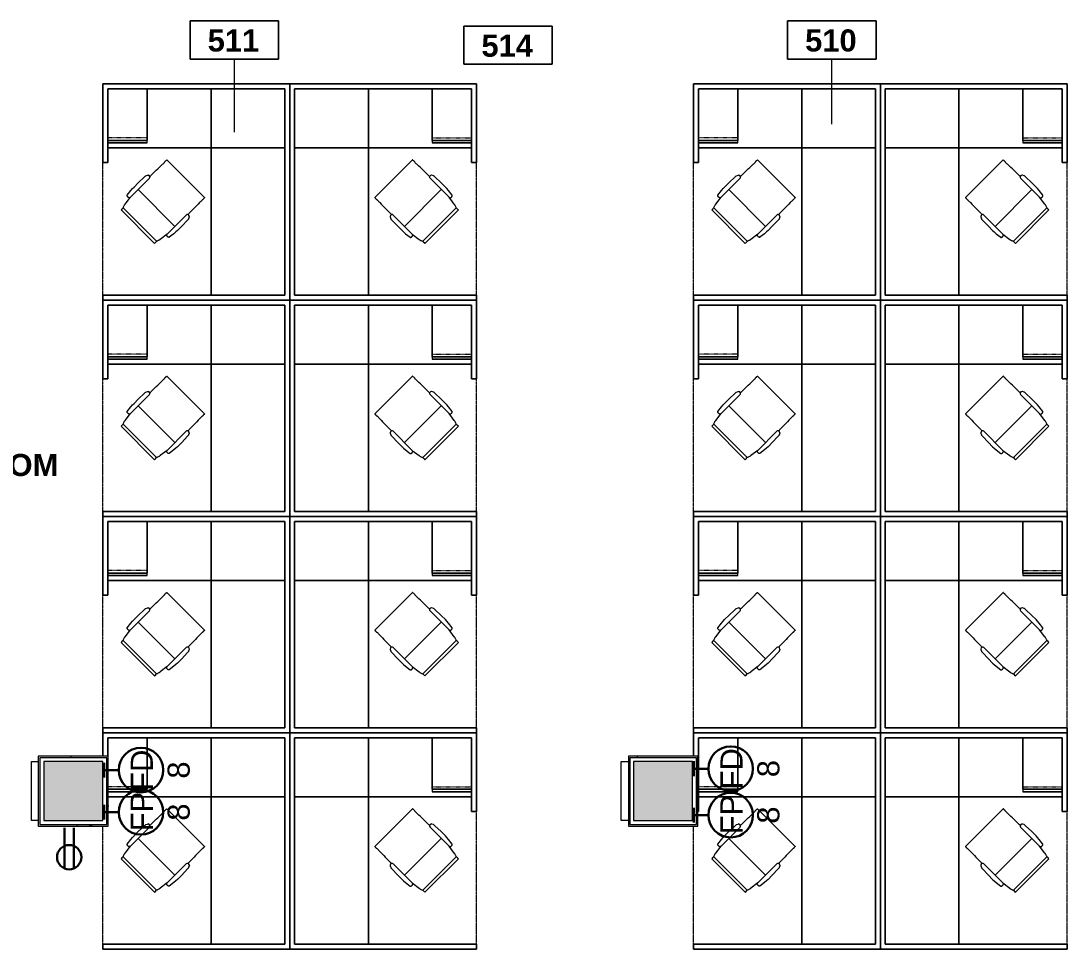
# Model space of a CAD drawing. Header units: inches. Extents: x 0 to 1865, y 0 to 1094.
# Drawn here: x 824.7 to 1250.5, y 241.2 to 618.9 of the extents above; entities that cross this region are included whole.
import ezdxf

# ---------------------------------------------------------------- set-up
doc = ezdxf.new("R2010")
doc.units = ezdxf.units.IN
doc.header["$MEASUREMENT"] = 0
doc.linetypes.add('DASH 1_32_', pattern=[0.0625, 0.03125, -0.03125])
doc.linetypes.add('Dash 1_8_', pattern=[0.25, 0.125, -0.125])
for name, color, linetype, lineweight in [('A-ANNO-NOTE', 131, 'Continuous', 9), ('A-AREA-IDEN', 2, 'Continuous', 9), ('A-WALL', 113, 'Continuous', 13), ('A-WALL-PATT', 111, 'Continuous', 13), ('B-CL', 7, 'Continuous', 9), ('E-ELEC-FIXT', 91, 'Continuous', 9), ('I-FURN', 30, 'Continuous', 9), ('I-WALL', 2, 'Continuous', 13), ('S-COLS', 52, 'Continuous', 13), ('Victor Bldg - 5th Floor_LINK_dwg', 8, 'Continuous', 9)]:
    doc.layers.add(name, color=color, linetype=linetype, lineweight=lineweight)
doc.styles.add('Swis721 Lt BT', font='swissl.ttf', dxfattribs={"height": 9})
doc.styles.add('Swis721 Lt BT_B', font='', dxfattribs={"height": 9})
doc.styles.get('Swis721 Lt BT_B').set_extended_font_data('Swis721 Lt BT', bold=True)
pattern_1 = [(0, (0, 0), (30.72, 7.68), [1.267, -21.773, 1.267, -21.773, -122.88]), (0, (0, 0), (30.72, 7.68), [-46.08, 1.267, -44.813, 1.267, -21.773, -53.76]), (0, (0, 0), (30.72, 7.68), [-115.2, 1.267, -14.093, 1.267, -37.133]), (120, (11.52, 3.84), (-22.011075, 22.7643), [1.267, -21.773, 1.267, -21.773, -122.88]), (120, (11.52, 3.84), (-22.011075, 22.7643), [-46.08, 1.267, -44.813, 1.267, -21.773, -53.76]), (120, (11.52, 3.84), (-22.011075, 22.7643), [-115.2, 1.267, -14.093, 1.267, -37.133]), (240, (15.36, 19.2), (-8.708925, -30.4443), [1.267, -21.773, 1.267, -21.773, -122.88]), (240, (15.36, 19.2), (-8.708925, -30.4443), [-46.08, 1.267, -44.813, 1.267, -21.773, -53.76]), (240, (15.36, 19.2), (-8.708925, -30.4443), [-115.2, 1.267, -14.093, 1.267, -37.133])]

# ---------------------------------------------------------------- blocks, each defined once
blk = doc.blocks.new('Victor Bldg - 5th Floor_LINK_dwg-6972324-Level 05 POWER _ SIGNAL')
at = {"layer": 'B-CL'}
for p, q in [((829, 317.5), (831.75, 317.5)), ((1069, 317.5), (1071.97, 317.5))]:
    blk.add_line(p, q, dxfattribs=at)
at = {"layer": 'B-CL', "flags": 128}
for points in [[(831.75, 293.5), (829, 293.5), (829, 317.5)], [(1071.97, 293.5), (1069, 293.5), (1069, 317.5)]]:
    blk.add_lwpolyline(points, dxfattribs=at)
blk = doc.blocks.new('Concrete-Rectangular-Column - 24_ X 24_-6973359-Level 05 POWER _ SIGNAL')
at = {"layer": 'S-COLS', "lineweight": 9}
blk.add_hatch(color=7, dxfattribs=at).paths.add_polyline_path([(12, -12), (12, 12), (-12, 12), (-12, -12)], flags=0)
at = {"layer": 'S-COLS', "color": 8, "lineweight": 20}
for p, q in [((12, 12), (-12, 12)), ((-12, 12), (-12, -12)), ((12, -12), (12, 12)), ((-12, -12), (12, -12))]:
    blk.add_line(p, q, dxfattribs=at)
blk = doc.blocks.new('HermanMiller_Collection_Eames_AluminumGroup_LoungeChairSwivel - Arms Swivel Base-7952355-Level 05 POWER _ SIGNAL')
at = {"layer": 'I-FURN'}
for p, q in [((-12.96, -9.61), (-12.96, 9.61)), ((-11.95, 9.63), (-11.95, 9.59)), ((-11.95, 9.59), (-11.76, 9.6)), ((-11.76, -9.6), (-11.76, 9.6)), ((-10.12, 10.12), (-6.61, 10.58)), ((-6.94, 12.09), (-4.59, 12.38)), ((-6.61, 10.58), (-6.94, 10.64)), ((-6.61, 10.58), (4.33, 10.58)), ((-4.59, 12.38), (-3.51, 12.46)), ((-3.51, 12.46), (-2.64, 12.49)), ((-2.64, 12.49), (-0.18, 12.49)), ((-2.19, 10.58), (-2.19, -10.58)), ((-0.18, 12.49), (3.32, 12.43)), ((3.32, 12.43), (3.84, 12.38)), ((3.84, 12.38), (3.99, 12.34)), ((3.99, 12.34), (4.64, 12.01)), ((4.64, 12.01), (4.83, 11.89)), ((13.22, 10.83), (13.22, 10.86)), ((14.64, 10.85), (14.64, -10.85)), ((-11.95, -9.59), (-11.95, -9.63)), ((-11.76, -9.6), (-11.95, -9.59)), ((-6.61, -10.58), (-10.12, -10.12)), ((-6.94, -10.64), (-6.61, -10.58)), ((-4.59, -12.38), (-6.94, -12.09)), ((-6.61, -10.58), (4.33, -10.58)), ((-3.51, -12.46), (-4.59, -12.38)), ((-2.64, -12.49), (-3.51, -12.46)), ((-0.18, -12.49), (-2.64, -12.49)), ((3.32, -12.43), (-0.18, -12.49)), ((3.84, -12.38), (3.32, -12.43)), ((3.99, -12.34), (3.84, -12.38)), ((4.64, -12.01), (3.99, -12.34)), ((4.83, -11.89), (4.64, -12.01)), ((13.22, -10.86), (13.22, -10.83))]:
    blk.add_line(p, q, dxfattribs=at)
at = {"layer": 'I-FURN', "flags": 128}
for points in [[(4.94, 10.96), (5.23, 10.95), (5.52, 10.95)], [(5.52, -10.95), (5.23, -10.95), (4.94, -10.96)]]:
    blk.add_lwpolyline(points, dxfattribs=at)
at = {"layer": 'I-FURN'}
for centre, radius, start, end in [((-12.38, 5.3), 4.35, 84.2936, 97.7064), ((4.33, 11.27), 0.69, 270, 332.7502), ((3.68, 11.28), 1.3, 345.8347, 28.1255), ((-12.38, -5.3), 4.35, 262.2936, 275.7064), ((4.33, -11.27), 0.69, 27.2498, 90), ((3.68, -11.28), 1.3, 331.8745, 14.1653)]:
    blk.add_arc(centre, radius, start, end, dxfattribs=at)
for points in [[(-11.76, 9.6), (-11.64, 9.67), (-11.37, 9.8), (-11.02, 9.92), (-10.83, 9.99)], [(-10.83, 9.99), (-10.79, 10), (-10.71, 10.02), (-10.55, 10.06), (-10.35, 10.09), (-10.2, 10.11), (-10.12, 10.12)], [(5.52, 10.95), (6.54, 10.92), (8.59, 10.89), (10.68, 10.85), (11.73, 10.84)], [(11.73, 10.84), (11.97, 10.84), (12.47, 10.83), (12.96, 10.83), (13.22, 10.83)], [(-10.83, -9.99), (-11.02, -9.92), (-11.37, -9.8), (-11.64, -9.67), (-11.76, -9.6)], [(-10.12, -10.12), (-10.2, -10.11), (-10.35, -10.09), (-10.55, -10.06), (-10.71, -10.02), (-10.79, -10), (-10.83, -9.99)], [(11.73, -10.84), (10.68, -10.85), (8.59, -10.89), (6.54, -10.92), (5.52, -10.95)], [(13.22, -10.83), (12.96, -10.83), (12.47, -10.83), (11.97, -10.84), (11.73, -10.84)]]:
    blk.add_open_spline(points, degree=3, dxfattribs=at)
for points, knots in [([(-6.94, 10.64), (-6.95, 10.65), (-6.96, 10.65), (-6.99, 10.65), (-7, 10.66), (-7.02, 10.67), (-7.03, 10.68), (-7.05, 10.69), (-7.06, 10.7), (-7.07, 10.71), (-7.08, 10.72), (-7.09, 10.73), (-7.1, 10.74), (-7.11, 10.76), (-7.11, 10.77), (-7.12, 10.78), (-7.13, 10.8), (-7.14, 10.81), (-7.15, 10.83), (-7.16, 10.85), (-7.17, 10.87), (-7.18, 10.9), (-7.2, 10.95), (-7.22, 11.02), (-7.24, 11.11), (-7.25, 11.23), (-7.26, 11.37), (-7.25, 11.52), (-7.23, 11.66), (-7.21, 11.77), (-7.18, 11.85), (-7.16, 11.9), (-7.15, 11.92), (-7.14, 11.94), (-7.13, 11.96), (-7.12, 11.97), (-7.11, 11.98), (-7.1, 12), (-7.09, 12.01), (-7.08, 12.02), (-7.07, 12.03), (-7.06, 12.04), (-7.05, 12.04), (-7.05, 12.05), (-7.03, 12.06), (-7.02, 12.07), (-7, 12.08), (-6.99, 12.08), (-6.97, 12.09), (-6.95, 12.09), (-6.94, 12.09)], [-1, -1, -1, -1, -0.984375, -0.96875, -0.957031, -0.953125, -0.9375, -0.921875, -0.917969, -0.914062, -0.90625, -0.890625, -0.882812, -0.875, -0.867188, -0.859375, -0.84375, -0.835938, -0.828125, -0.8125, -0.796875, -0.78125, -0.75, -0.708333, -0.666667, -0.583333, -0.5, -0.416667, -0.333333, -0.25, -0.208333, -0.1875, -0.166667, -0.15625, -0.145833, -0.135417, -0.125, -0.114583, -0.104167, -0.09375, -0.088542, -0.083333, -0.078125, -0.072917, -0.0625, -0.052083, -0.041667, -0.03125, -0.020833, 0, 0, 0, 0]), ([(13.22, 10.86), (13.22, 10.87), (13.22, 10.87), (13.23, 10.87), (13.25, 10.88), (13.27, 10.88), (13.29, 10.88), (13.32, 10.88), (13.34, 10.88)], [-1, -1, -1, -1, -0.75, -0.625, -0.5, -0.375, -0.25, 0, 0, 0, 0]), ([(13.34, 10.88), (13.4, 10.89), (13.61, 10.9), (13.97, 10.9), (14.25, 10.89), (14.38, 10.89), (14.47, 10.88), (14.54, 10.87), (14.6, 10.87), (14.63, 10.86), (14.64, 10.85), (14.64, 10.85)], [-1, -1, -1, -1, -0.857143, -0.571429, -0.428571, -0.357143, -0.285714, -0.214286, -0.142857, -0.071429, 0, 0, 0, 0]), ([(-6.94, -12.09), (-6.95, -12.09), (-6.96, -12.09), (-6.99, -12.08), (-7, -12.08), (-7.02, -12.07), (-7.03, -12.06), (-7.05, -12.05), (-7.06, -12.04), (-7.07, -12.03), (-7.08, -12.02), (-7.09, -12.01), (-7.1, -12), (-7.11, -11.98), (-7.12, -11.97), (-7.12, -11.96), (-7.13, -11.94), (-7.14, -11.93), (-7.15, -11.91), (-7.16, -11.89), (-7.17, -11.87), (-7.18, -11.84), (-7.21, -11.77), (-7.23, -11.66), (-7.26, -11.47), (-7.26, -11.28), (-7.24, -11.11), (-7.22, -11.02), (-7.2, -10.95), (-7.18, -10.89), (-7.16, -10.85), (-7.15, -10.82), (-7.13, -10.8), (-7.13, -10.78), (-7.12, -10.77), (-7.11, -10.76), (-7.1, -10.74), (-7.08, -10.73), (-7.08, -10.72), (-7.07, -10.71), (-7.06, -10.7), (-7.05, -10.69), (-7.05, -10.69), (-7.03, -10.68), (-7.02, -10.67), (-7, -10.66), (-6.99, -10.65), (-6.97, -10.65), (-6.95, -10.65), (-6.94, -10.64)], [-1, -1, -1, -1, -0.984375, -0.96875, -0.957031, -0.953125, -0.9375, -0.921875, -0.917969, -0.914062, -0.90625, -0.890625, -0.882812, -0.875, -0.867188, -0.859375, -0.84375, -0.835938, -0.828125, -0.8125, -0.796875, -0.78125, -0.75, -0.666667, -0.583333, -0.416667, -0.333333, -0.291667, -0.25, -0.208333, -0.1875, -0.166667, -0.15625, -0.145833, -0.135417, -0.125, -0.114583, -0.104167, -0.09375, -0.088542, -0.083333, -0.078125, -0.072917, -0.0625, -0.052083, -0.041667, -0.03125, -0.020833, 0, 0, 0, 0]), ([(13.34, -10.88), (13.32, -10.88), (13.29, -10.88), (13.27, -10.88), (13.25, -10.88), (13.23, -10.87), (13.22, -10.87), (13.22, -10.87), (13.22, -10.86)], [-1, -1, -1, -1, -0.75, -0.625, -0.5, -0.375, -0.25, 0, 0, 0, 0]), ([(14.64, -10.85), (14.64, -10.86), (14.62, -10.86), (14.52, -10.88), (14.27, -10.9), (13.87, -10.9), (13.54, -10.9), (13.4, -10.89), (13.34, -10.88)], [-1, -1, -1, -1, -0.892857, -0.785714, -0.571429, -0.285714, -0.142857, 0, 0, 0, 0])]:
    blk.add_open_spline(points, degree=3, knots=knots, dxfattribs=at)
blk = doc.blocks.new('Adjustable Workstation 1 - 6x7-V11-Level 05 POWER _ SIGNAL')
at = {"layer": 'I-FURN'}
for p, q in [((76, 0), (0, 0)), ((0, 0), (0, -88)), ((0, 0), (76, 0)), ((0, -88), (0, 0)), ((76, -2), (76, 0)), ((76, 0), (76, -2)), ((32, -2), (2, -2)), ((2, -2), (2, -86)), ((2, -86), (2, -2)), ((2, -2), (32, -2)), ((2, -86), (2, -2)), ((2, -2), (76, -2)), ((32, -2), (2, -2)), ((2, -2), (2, -62)), ((32, -86), (32, -2)), ((32, -2), (32, -86)), ((76, -2), (32, -2)), ((76, -56), (74, -56)), ((74, -56), (74, -86)), ((74, -62), (74, -56)), ((74, -56), (76, -56)), ((76, -88), (76, -56)), ((76, -56), (76, -88)), ((2, -62), (2, -86)), ((32, -62), (2, -62)), ((2, -62), (2, -86)), ((2, -86), (2, -62)), ((2, -62), (32, -62)), ((74, -62), (32, -62)), ((32, -62), (74, -62)), ((74, -64), (74, -62)), ((74, -86), (74, -62)), ((74, -62), (74, -86)), ((58, -64), (74, -64)), ((58, -64), (74, -64)), ((58, -64), (74, -64)), ((58, -64), (74, -64)), ((58, -64), (74, -64)), ((58, -64), (74, -64)), ((58, -64), (58, -86)), ((74, -64), (58, -64)), ((74, -64), (58, -64)), ((58, -64), (58, -65)), ((74, -64), (58, -64)), ((58, -64), (74, -64)), ((58, -64), (58, -65)), ((58, -64), (58, -65)), ((74, -64), (58, -64)), ((58, -64), (74, -64)), ((58, -64), (58, -65)), ((58, -64), (58, -65)), ((74, -64), (58, -64)), ((58, -64), (74, -64)), ((58, -64), (58, -65)), ((58, -64), (58, -65)), ((58, -65), (74, -65)), ((58, -86), (58, -65)), ((58, -65), (74, -65)), ((74, -65), (58, -65)), ((58, -65), (74, -65)), ((74, -65), (58, -65)), ((58, -65), (74, -65)), ((74, -65), (58, -65)), ((58, -65), (74, -65)), ((74, -86), (74, -64)), ((74, -65), (74, -64)), ((74, -65), (74, -64)), ((74, -64), (74, -65)), ((74, -65), (74, -64)), ((74, -64), (74, -65)), ((74, -65), (74, -64)), ((74, -64), (74, -65)), ((74, -65), (74, -64)), ((74, -65), (74, -86)), ((74, -86), (74, -65)), ((0, -88), (76, -88)), ((76, -88), (0, -88)), ((2, -86), (32, -86)), ((32, -86), (2, -86)), ((74, -86), (2, -86)), ((2, -86), (32, -86)), ((2, -86), (32, -86)), ((32, -86), (2, -86)), ((32, -86), (58, -86)), ((32, -86), (74, -86)), ((74, -86), (32, -86)), ((58, -86), (74, -86)), ((74, -86), (58, -86)), ((58, -86), (74, -86))]:
    blk.add_line(p, q, dxfattribs=at)
at = {"layer": 'I-FURN', "linetype": 'Dash 1_8_'}
for p, q in [((76, 0), (76, -2)), ((76, -2), (76, -56)), ((76, -56), (76, -88))]:
    blk.add_line(p, q, dxfattribs=at)
at = {"layer": 'I-FURN', "linetype": 'DASH 1_32_'}
blk.add_line((58, -66), (74, -66), dxfattribs=at)
blk = doc.blocks.new('HermanMiller_Collection_Eames_AluminumGroup_LoungeChairSwivel - Arms Swivel Base-7952356-Level 05 POWER _ SIGNAL')
at = {"layer": 'I-FURN'}
for p, q in [((-12.96, 9.61), (-12.96, -9.61)), ((-11.95, 9.59), (-11.95, 9.63)), ((-11.76, 9.6), (-11.95, 9.59)), ((-11.76, 9.6), (-11.76, -9.6)), ((-6.61, 10.58), (-10.12, 10.12)), ((-4.59, 12.38), (-6.94, 12.09)), ((-6.94, 10.64), (-6.61, 10.58)), ((-6.61, 10.58), (4.33, 10.58)), ((-3.51, 12.46), (-4.59, 12.38)), ((-2.64, 12.49), (-3.51, 12.46)), ((-0.18, 12.49), (-2.64, 12.49)), ((-2.19, -10.58), (-2.19, 10.58)), ((3.32, 12.43), (-0.18, 12.49)), ((3.84, 12.38), (3.32, 12.43)), ((3.99, 12.34), (3.84, 12.38)), ((4.64, 12.01), (3.99, 12.34)), ((4.83, 11.89), (4.64, 12.01)), ((13.22, 10.86), (13.22, 10.83)), ((14.64, -10.85), (14.64, 10.85)), ((-11.95, -9.63), (-11.95, -9.59)), ((-11.95, -9.59), (-11.76, -9.6)), ((-10.12, -10.12), (-6.61, -10.58)), ((-6.61, -10.58), (-6.94, -10.64)), ((-6.94, -12.09), (-4.59, -12.38)), ((-6.61, -10.58), (4.33, -10.58)), ((-4.59, -12.38), (-3.51, -12.46)), ((-3.51, -12.46), (-2.64, -12.49)), ((-2.64, -12.49), (-0.18, -12.49)), ((-0.18, -12.49), (3.32, -12.43)), ((3.32, -12.43), (3.84, -12.38)), ((3.84, -12.38), (3.99, -12.34)), ((3.99, -12.34), (4.64, -12.01)), ((4.64, -12.01), (4.83, -11.89)), ((13.22, -10.83), (13.22, -10.86))]:
    blk.add_line(p, q, dxfattribs=at)
at = {"layer": 'I-FURN', "flags": 128}
for points in [[(5.52, 10.95), (5.23, 10.95), (4.94, 10.96)], [(4.94, -10.96), (5.23, -10.95), (5.52, -10.95)]]:
    blk.add_lwpolyline(points, dxfattribs=at)
at = {"layer": 'I-FURN'}
for centre, radius, start, end in [((-12.38, 5.3), 4.35, 84.2936, 97.7064), ((4.33, 11.27), 0.69, 270, 332.7502), ((3.68, 11.28), 1.3, 345.8347, 28.1255), ((-12.38, -5.3), 4.35, 262.2936, 275.7064), ((4.33, -11.27), 0.69, 27.2498, 90), ((3.68, -11.28), 1.3, 331.8745, 14.1653)]:
    blk.add_arc(centre, radius, start, end, dxfattribs=at)
for points in [[(-10.83, 9.99), (-11.02, 9.92), (-11.37, 9.8), (-11.64, 9.67), (-11.76, 9.6)], [(-10.12, 10.12), (-10.2, 10.11), (-10.35, 10.09), (-10.55, 10.06), (-10.71, 10.02), (-10.79, 10), (-10.83, 9.99)], [(11.73, 10.84), (10.68, 10.85), (8.59, 10.89), (6.54, 10.92), (5.52, 10.95)], [(13.22, 10.83), (12.96, 10.83), (12.47, 10.83), (11.97, 10.84), (11.73, 10.84)], [(-11.76, -9.6), (-11.64, -9.67), (-11.37, -9.8), (-11.02, -9.92), (-10.83, -9.99)], [(-10.83, -9.99), (-10.79, -10), (-10.71, -10.02), (-10.55, -10.06), (-10.35, -10.09), (-10.2, -10.11), (-10.12, -10.12)], [(5.52, -10.95), (6.54, -10.92), (8.59, -10.89), (10.68, -10.85), (11.73, -10.84)], [(11.73, -10.84), (11.97, -10.84), (12.47, -10.83), (12.96, -10.83), (13.22, -10.83)]]:
    blk.add_open_spline(points, degree=3, dxfattribs=at)
for points, knots in [([(-6.94, 12.09), (-6.95, 12.09), (-6.97, 12.09), (-6.99, 12.08), (-7, 12.08), (-7.02, 12.07), (-7.03, 12.06), (-7.05, 12.05), (-7.05, 12.04), (-7.06, 12.04), (-7.07, 12.03), (-7.08, 12.02), (-7.09, 12.01), (-7.1, 12), (-7.11, 11.98), (-7.12, 11.97), (-7.13, 11.96), (-7.14, 11.94), (-7.15, 11.92), (-7.16, 11.9), (-7.18, 11.85), (-7.21, 11.77), (-7.23, 11.66), (-7.25, 11.52), (-7.26, 11.37), (-7.25, 11.23), (-7.24, 11.11), (-7.22, 11.02), (-7.2, 10.95), (-7.18, 10.9), (-7.17, 10.87), (-7.16, 10.85), (-7.15, 10.83), (-7.14, 10.81), (-7.13, 10.8), (-7.12, 10.78), (-7.11, 10.77), (-7.11, 10.76), (-7.1, 10.74), (-7.09, 10.73), (-7.08, 10.72), (-7.07, 10.71), (-7.06, 10.7), (-7.05, 10.69), (-7.03, 10.68), (-7.02, 10.67), (-7, 10.66), (-6.99, 10.65), (-6.96, 10.65), (-6.95, 10.65), (-6.94, 10.64)], [0, 0, 0, 0, 0.020833, 0.03125, 0.041667, 0.052083, 0.0625, 0.072917, 0.078125, 0.083333, 0.088542, 0.09375, 0.104167, 0.114583, 0.125, 0.135417, 0.145833, 0.15625, 0.166667, 0.1875, 0.208333, 0.25, 0.333333, 0.416667, 0.5, 0.583333, 0.666667, 0.708333, 0.75, 0.78125, 0.796875, 0.8125, 0.828125, 0.835938, 0.84375, 0.859375, 0.867188, 0.875, 0.882812, 0.890625, 0.90625, 0.914062, 0.917969, 0.921875, 0.9375, 0.953125, 0.957031, 0.96875, 0.984375, 1, 1, 1, 1]), ([(13.34, 10.88), (13.32, 10.88), (13.29, 10.88), (13.27, 10.88), (13.25, 10.88), (13.23, 10.87), (13.22, 10.87), (13.22, 10.87), (13.22, 10.86)], [0, 0, 0, 0, 0.25, 0.375, 0.5, 0.625, 0.75, 1, 1, 1, 1]), ([(14.64, 10.85), (14.64, 10.85), (14.63, 10.86), (14.6, 10.87), (14.54, 10.87), (14.47, 10.88), (14.38, 10.89), (14.25, 10.89), (13.97, 10.9), (13.61, 10.9), (13.4, 10.89), (13.34, 10.88)], [0, 0, 0, 0, 0.071429, 0.142857, 0.214286, 0.285714, 0.357143, 0.428571, 0.571429, 0.857143, 1, 1, 1, 1]), ([(-6.94, -10.64), (-6.95, -10.65), (-6.97, -10.65), (-6.99, -10.65), (-7, -10.66), (-7.02, -10.67), (-7.03, -10.68), (-7.05, -10.69), (-7.05, -10.69), (-7.06, -10.7), (-7.07, -10.71), (-7.08, -10.72), (-7.08, -10.73), (-7.1, -10.74), (-7.11, -10.76), (-7.12, -10.77), (-7.13, -10.78), (-7.13, -10.8), (-7.15, -10.82), (-7.16, -10.85), (-7.18, -10.89), (-7.2, -10.95), (-7.22, -11.02), (-7.24, -11.11), (-7.26, -11.28), (-7.26, -11.47), (-7.23, -11.66), (-7.21, -11.77), (-7.18, -11.84), (-7.17, -11.87), (-7.16, -11.89), (-7.15, -11.91), (-7.14, -11.93), (-7.13, -11.94), (-7.12, -11.96), (-7.12, -11.97), (-7.11, -11.98), (-7.1, -12), (-7.09, -12.01), (-7.08, -12.02), (-7.07, -12.03), (-7.06, -12.04), (-7.05, -12.05), (-7.03, -12.06), (-7.02, -12.07), (-7, -12.08), (-6.99, -12.08), (-6.96, -12.09), (-6.95, -12.09), (-6.94, -12.09)], [0, 0, 0, 0, 0.020833, 0.03125, 0.041667, 0.052083, 0.0625, 0.072917, 0.078125, 0.083333, 0.088542, 0.09375, 0.104167, 0.114583, 0.125, 0.135417, 0.145833, 0.15625, 0.166667, 0.1875, 0.208333, 0.25, 0.291667, 0.333333, 0.416667, 0.583333, 0.666667, 0.75, 0.78125, 0.796875, 0.8125, 0.828125, 0.835938, 0.84375, 0.859375, 0.867188, 0.875, 0.882812, 0.890625, 0.90625, 0.914062, 0.917969, 0.921875, 0.9375, 0.953125, 0.957031, 0.96875, 0.984375, 1, 1, 1, 1]), ([(13.22, -10.86), (13.22, -10.87), (13.22, -10.87), (13.23, -10.87), (13.25, -10.88), (13.27, -10.88), (13.29, -10.88), (13.32, -10.88), (13.34, -10.88)], [0, 0, 0, 0, 0.25, 0.375, 0.5, 0.625, 0.75, 1, 1, 1, 1]), ([(13.34, -10.88), (13.4, -10.89), (13.54, -10.9), (13.87, -10.9), (14.27, -10.9), (14.52, -10.88), (14.62, -10.86), (14.64, -10.86), (14.64, -10.85)], [0, 0, 0, 0, 0.142857, 0.285714, 0.571429, 0.785714, 0.892857, 1, 1, 1, 1])]:
    blk.add_open_spline(points, degree=3, knots=knots, dxfattribs=at)
blk = doc.blocks.new('Adjustable Workstation 1 - 6x7-V12-Level 05 POWER _ SIGNAL')
at = {"layer": 'I-FURN'}
for p, q in [((76, 88), (0, 88)), ((0, 88), (0, 0)), ((0, 0), (0, 88)), ((0, 88), (76, 88)), ((32, 86), (2, 86)), ((2, 86), (2, 2)), ((2, 2), (2, 86)), ((2, 86), (32, 86)), ((2, 2), (2, 86)), ((2, 86), (74, 86)), ((32, 86), (2, 86)), ((2, 86), (2, 62)), ((32, 86), (2, 86)), ((2, 86), (2, 62)), ((2, 62), (2, 86)), ((2, 86), (32, 86)), ((32, 2), (32, 86)), ((32, 86), (32, 2)), ((58, 86), (32, 86)), ((74, 86), (32, 86)), ((32, 86), (74, 86)), ((74, 86), (58, 86)), ((58, 86), (58, 64)), ((58, 65), (58, 86)), ((58, 86), (74, 86)), ((74, 86), (58, 86)), ((74, 64), (74, 86)), ((74, 86), (74, 65)), ((74, 86), (74, 56)), ((74, 65), (74, 86)), ((74, 62), (74, 86)), ((74, 86), (74, 62)), ((76, 56), (76, 88)), ((76, 88), (76, 56)), ((74, 65), (58, 65)), ((74, 65), (58, 65)), ((58, 65), (58, 64)), ((74, 65), (58, 65)), ((58, 65), (74, 65)), ((58, 65), (58, 64)), ((58, 65), (58, 64)), ((74, 65), (58, 65)), ((58, 65), (74, 65)), ((58, 65), (58, 64)), ((58, 65), (58, 64)), ((74, 65), (58, 65)), ((58, 65), (74, 65)), ((58, 65), (58, 64)), ((58, 65), (58, 64)), ((58, 64), (74, 64)), ((58, 64), (74, 64)), ((58, 64), (74, 64)), ((58, 64), (74, 64)), ((58, 64), (74, 64)), ((58, 64), (74, 64)), ((58, 64), (74, 64)), ((58, 64), (74, 64)), ((74, 64), (58, 64)), ((58, 64), (74, 64)), ((74, 64), (58, 64)), ((58, 64), (74, 64)), ((74, 64), (58, 64)), ((58, 64), (74, 64)), ((74, 64), (74, 65)), ((74, 64), (74, 65)), ((74, 65), (74, 64)), ((74, 64), (74, 65)), ((74, 65), (74, 64)), ((74, 64), (74, 65)), ((74, 65), (74, 64)), ((74, 64), (74, 65)), ((74, 62), (74, 64)), ((2, 62), (2, 2)), ((2, 62), (32, 62)), ((32, 62), (2, 62)), ((32, 62), (74, 62)), ((74, 62), (32, 62)), ((74, 56), (74, 62)), ((74, 56), (76, 56)), ((76, 56), (74, 56)), ((0, 0), (76, 0)), ((76, 0), (0, 0)), ((2, 2), (32, 2)), ((32, 2), (2, 2)), ((76, 2), (2, 2)), ((2, 2), (32, 2)), ((32, 2), (76, 2)), ((76, 0), (76, 2)), ((76, 2), (76, 0))]:
    blk.add_line(p, q, dxfattribs=at)
at = {"layer": 'I-FURN', "linetype": 'Dash 1_8_'}
for p, q in [((76, 56), (76, 88)), ((76, 2), (76, 56)), ((76, 0), (76, 2))]:
    blk.add_line(p, q, dxfattribs=at)
at = {"layer": 'I-FURN', "linetype": 'DASH 1_32_'}
blk.add_line((58, 66), (74, 66), dxfattribs=at)
blk = doc.blocks.new('Adjustable Workstation 1 - 6x7-V41-Level 05 POWER _ SIGNAL')
at = {"layer": 'I-FURN'}
for p, q in [((76, 0), (0, 0)), ((0, 0), (0, -88)), ((0, 0), (76, 0)), ((0, -88), (0, 0)), ((76, -2), (76, 0)), ((76, 0), (76, -2)), ((32, -2), (2, -2)), ((2, -2), (2, -86)), ((2, -86), (2, -2)), ((2, -2), (32, -2)), ((2, -86), (2, -2)), ((2, -2), (76, -2)), ((32, -2), (2, -2)), ((2, -2), (2, -62)), ((32, -86), (32, -2)), ((32, -2), (32, -86)), ((76, -2), (32, -2)), ((74.24, -56), (74, -56)), ((74, -56), (74, -86)), ((74, -62), (74, -56)), ((74, -56), (74.24, -56)), ((2, -62), (2, -86)), ((32, -62), (2, -62)), ((2, -62), (2, -86)), ((2, -86), (2, -62)), ((2, -62), (32, -62)), ((74, -62), (32, -62)), ((32, -62), (74, -62)), ((74, -64), (74, -62)), ((74, -86), (74, -62)), ((74, -62), (74, -86)), ((58, -64), (74, -64)), ((58, -64), (74, -64)), ((58, -64), (74, -64)), ((58, -64), (74, -64)), ((58, -64), (74, -64)), ((58, -64), (74, -64)), ((58, -64), (58, -86)), ((74, -64), (58, -64)), ((74, -64), (58, -64)), ((58, -64), (58, -65)), ((74, -64), (58, -64)), ((58, -64), (74, -64)), ((58, -64), (58, -65)), ((58, -64), (58, -65)), ((74, -64), (58, -64)), ((58, -64), (74, -64)), ((58, -64), (58, -65)), ((58, -64), (58, -65)), ((74, -64), (58, -64)), ((58, -64), (74, -64)), ((58, -64), (58, -65)), ((58, -64), (58, -65)), ((58, -65), (74, -65)), ((58, -86), (58, -65)), ((58, -65), (74, -65)), ((74, -65), (58, -65)), ((58, -65), (74, -65)), ((74, -65), (58, -65)), ((58, -65), (74, -65)), ((74, -65), (58, -65)), ((58, -65), (74, -65)), ((74, -86), (74, -64)), ((74, -65), (74, -64)), ((74, -65), (74, -64)), ((74, -64), (74, -65)), ((74, -65), (74, -64)), ((74, -64), (74, -65)), ((74, -65), (74, -64)), ((74, -64), (74, -65)), ((74, -65), (74, -64)), ((74, -65), (74, -86)), ((74, -86), (74, -65)), ((76, -88), (76, -78.5)), ((76, -78.5), (76, -88)), ((0, -88), (76, -88)), ((76, -88), (0, -88)), ((2, -86), (32, -86)), ((32, -86), (2, -86)), ((74, -86), (2, -86)), ((2, -86), (32, -86)), ((2, -86), (32, -86)), ((32, -86), (2, -86)), ((32, -86), (58, -86)), ((32, -86), (74, -86)), ((74, -86), (32, -86)), ((58, -86), (74, -86)), ((74, -86), (58, -86)), ((58, -86), (74, -86))]:
    blk.add_line(p, q, dxfattribs=at)
at = {"layer": 'I-FURN', "linetype": 'Dash 1_8_'}
for p, q in [((76, 0), (76, -2)), ((76, -2), (76, -50)), ((76, -78.5), (76, -88))]:
    blk.add_line(p, q, dxfattribs=at)
at = {"layer": 'I-FURN', "linetype": 'DASH 1_32_'}
blk.add_line((58, -66), (74, -66), dxfattribs=at)
blk = doc.blocks.new('Adjustable Workstation 1 - 6x7-V18-Level 05 POWER _ SIGNAL')
at = {"layer": 'I-FURN'}
for p, q in [((76, 88), (0, 88)), ((0, 88), (0, 0)), ((0, 0), (0, 88)), ((0, 88), (76, 88)), ((32, 86), (2, 86)), ((2, 86), (2, 2)), ((2, 2), (2, 86)), ((2, 86), (32, 86)), ((2, 2), (2, 86)), ((2, 86), (74, 86)), ((32, 86), (2, 86)), ((2, 86), (2, 62)), ((32, 86), (2, 86)), ((2, 86), (2, 62)), ((2, 62), (2, 86)), ((2, 86), (32, 86)), ((32, 2), (32, 86)), ((32, 86), (32, 2)), ((58, 86), (32, 86)), ((74, 86), (32, 86)), ((32, 86), (74, 86)), ((74, 86), (58, 86)), ((58, 86), (58, 64)), ((58, 65), (58, 86)), ((58, 86), (74, 86)), ((74, 86), (58, 86)), ((74, 64), (74, 86)), ((74, 86), (74, 65)), ((74, 86), (74, 56)), ((74, 65), (74, 86)), ((74, 62), (74, 86)), ((74, 86), (74, 62)), ((76, 56), (76, 88)), ((76, 88), (76, 56)), ((74, 65), (58, 65)), ((74, 65), (58, 65)), ((58, 65), (58, 64)), ((74, 65), (58, 65)), ((58, 65), (74, 65)), ((58, 65), (58, 64)), ((58, 65), (58, 64)), ((74, 65), (58, 65)), ((58, 65), (74, 65)), ((58, 65), (58, 64)), ((58, 65), (58, 64)), ((74, 65), (58, 65)), ((58, 65), (74, 65)), ((58, 65), (58, 64)), ((58, 65), (58, 64)), ((58, 64), (74, 64)), ((58, 64), (74, 64)), ((58, 64), (74, 64)), ((58, 64), (74, 64)), ((58, 64), (74, 64)), ((58, 64), (74, 64)), ((58, 64), (74, 64)), ((58, 64), (74, 64)), ((74, 64), (58, 64)), ((58, 64), (74, 64)), ((74, 64), (58, 64)), ((58, 64), (74, 64)), ((74, 64), (58, 64)), ((58, 64), (74, 64)), ((74, 64), (74, 65)), ((74, 64), (74, 65)), ((74, 65), (74, 64)), ((74, 64), (74, 65)), ((74, 65), (74, 64)), ((74, 64), (74, 65)), ((74, 65), (74, 64)), ((74, 64), (74, 65)), ((74, 62), (74, 64)), ((2, 62), (2, 2)), ((2, 62), (32, 62)), ((32, 62), (2, 62)), ((32, 62), (74, 62)), ((74, 62), (32, 62)), ((74, 56), (74, 62)), ((74, 56), (76, 56)), ((76, 56), (74, 56)), ((0, 0), (76, 0)), ((76, 0), (0, 0)), ((2, 2), (32, 2)), ((32, 2), (2, 2)), ((76, 2), (2, 2)), ((2, 2), (32, 2)), ((32, 2), (76, 2)), ((76, 0), (76, 2)), ((76, 2), (76, 0))]:
    blk.add_line(p, q, dxfattribs=at)
at = {"layer": 'I-FURN', "linetype": 'Dash 1_8_'}
for p, q in [((76, 56), (76, 88)), ((76, 2), (76, 56)), ((76, 0), (76, 2))]:
    blk.add_line(p, q, dxfattribs=at)
at = {"layer": 'I-FURN', "linetype": 'DASH 1_32_'}
blk.add_line((58, 66), (74, 66), dxfattribs=at)
blk = doc.blocks.new('Adjustable Workstation 1 - 6x7-V42-Level 05 POWER _ SIGNAL')
at = {"layer": 'I-FURN'}
for p, q in [((76, 0), (0, 0)), ((0, 0), (0, -88)), ((0, 0), (76, 0)), ((0, -88), (0, 0)), ((76, -2), (76, 0)), ((76, 0), (76, -2)), ((32, -2), (2, -2)), ((2, -2), (2, -86)), ((2, -86), (2, -2)), ((2, -2), (32, -2)), ((2, -86), (2, -2)), ((2, -2), (76, -2)), ((32, -2), (2, -2)), ((2, -2), (2, -62)), ((32, -86), (32, -2)), ((32, -2), (32, -86)), ((76, -2), (32, -2)), ((76, -56), (74, -56)), ((74, -56), (74, -86)), ((74, -62), (74, -56)), ((74, -56), (76, -56)), ((76, -88), (76, -56)), ((76, -56), (76, -88)), ((2, -62), (2, -86)), ((32, -62), (2, -62)), ((2, -62), (2, -86)), ((2, -86), (2, -62)), ((2, -62), (32, -62)), ((74, -62), (32, -62)), ((32, -62), (74, -62)), ((74, -64), (74, -62)), ((74, -86), (74, -62)), ((74, -62), (74, -86)), ((58, -64), (74, -64)), ((58, -64), (74, -64)), ((58, -64), (74, -64)), ((58, -64), (74, -64)), ((58, -64), (74, -64)), ((58, -64), (74, -64)), ((58, -64), (58, -86)), ((74, -64), (58, -64)), ((74, -64), (58, -64)), ((58, -64), (58, -65)), ((74, -64), (58, -64)), ((58, -64), (74, -64)), ((58, -64), (58, -65)), ((58, -64), (58, -65)), ((74, -64), (58, -64)), ((58, -64), (74, -64)), ((58, -64), (58, -65)), ((58, -64), (58, -65)), ((74, -64), (58, -64)), ((58, -64), (74, -64)), ((58, -64), (58, -65)), ((58, -64), (58, -65)), ((58, -65), (74, -65)), ((58, -86), (58, -65)), ((58, -65), (74, -65)), ((74, -65), (58, -65)), ((58, -65), (74, -65)), ((74, -65), (58, -65)), ((58, -65), (74, -65)), ((74, -65), (58, -65)), ((58, -65), (74, -65)), ((74, -86), (74, -64)), ((74, -65), (74, -64)), ((74, -65), (74, -64)), ((74, -64), (74, -65)), ((74, -65), (74, -64)), ((74, -64), (74, -65)), ((74, -65), (74, -64)), ((74, -64), (74, -65)), ((74, -65), (74, -64)), ((74, -65), (74, -86)), ((74, -86), (74, -65)), ((0, -88), (76, -88)), ((76, -88), (0, -88)), ((2, -86), (32, -86)), ((32, -86), (2, -86)), ((74, -86), (2, -86)), ((2, -86), (32, -86)), ((2, -86), (32, -86)), ((32, -86), (2, -86)), ((32, -86), (58, -86)), ((32, -86), (74, -86)), ((74, -86), (32, -86)), ((58, -86), (74, -86)), ((74, -86), (58, -86)), ((58, -86), (74, -86))]:
    blk.add_line(p, q, dxfattribs=at)
at = {"layer": 'I-FURN', "linetype": 'Dash 1_8_'}
for p, q in [((76, 0), (76, -2)), ((76, -2), (76, -56)), ((76, -56), (76, -88))]:
    blk.add_line(p, q, dxfattribs=at)
at = {"layer": 'I-FURN', "linetype": 'DASH 1_32_'}
blk.add_line((58, -66), (74, -66), dxfattribs=at)
blk = doc.blocks.new('Adjustable Workstation 1 - 6x7-V43-Level 05 POWER _ SIGNAL')
at = {"layer": 'I-FURN'}
for p, q in [((76, 0), (0, 0)), ((0, 0), (0, -88)), ((0, 0), (76, 0)), ((0, -88), (0, 0)), ((76, -2), (76, 0)), ((76, 0), (76, -2)), ((32, -2), (2, -2)), ((2, -2), (2, -86)), ((2, -86), (2, -2)), ((2, -2), (32, -2)), ((2, -86), (2, -2)), ((2, -2), (76, -2)), ((32, -2), (2, -2)), ((2, -2), (2, -62)), ((32, -86), (32, -2)), ((32, -2), (32, -86)), ((76, -2), (32, -2)), ((2, -62), (2, -86)), ((32, -62), (2, -62)), ((2, -62), (2, -86)), ((2, -86), (2, -62)), ((2, -62), (32, -62)), ((73.87, -62), (32, -62)), ((32, -62), (73.87, -62)), ((58, -64), (73.87, -64)), ((58, -64), (73.87, -64)), ((58, -64), (73.87, -64)), ((58, -64), (73.87, -64)), ((58, -64), (73.87, -64)), ((58, -64), (73.87, -64)), ((58, -64), (58, -86)), ((73.87, -64), (58, -64)), ((73.87, -64), (58, -64)), ((58, -64), (58, -65)), ((73.87, -64), (58, -64)), ((58, -64), (73.87, -64)), ((58, -64), (58, -65)), ((58, -64), (58, -65)), ((73.87, -64), (58, -64)), ((58, -64), (73.87, -64)), ((58, -64), (58, -65)), ((58, -64), (58, -65)), ((73.87, -64), (58, -64)), ((58, -64), (73.87, -64)), ((58, -64), (58, -65)), ((58, -64), (58, -65)), ((58, -65), (73.87, -65)), ((58, -86), (58, -65)), ((58, -65), (73.87, -65)), ((73.87, -65), (58, -65)), ((58, -65), (73.87, -65)), ((73.87, -65), (58, -65)), ((58, -65), (73.87, -65)), ((73.87, -65), (58, -65)), ((58, -65), (73.87, -65)), ((74, -86), (74, -78.5)), ((74, -78.5), (74, -86)), ((74, -78.5), (74, -86)), ((74, -86), (74, -78.5)), ((74, -86), (74, -78.5)), ((74, -78.5), (74, -86)), ((76, -88), (76, -78.5)), ((76, -78.5), (76, -88)), ((0, -88), (76, -88)), ((76, -88), (0, -88)), ((2, -86), (32, -86)), ((32, -86), (2, -86)), ((74, -86), (2, -86)), ((2, -86), (32, -86)), ((2, -86), (32, -86)), ((32, -86), (2, -86)), ((32, -86), (58, -86)), ((32, -86), (74, -86)), ((74, -86), (32, -86)), ((58, -86), (74, -86)), ((74, -86), (58, -86)), ((58, -86), (74, -86))]:
    blk.add_line(p, q, dxfattribs=at)
at = {"layer": 'I-FURN', "linetype": 'Dash 1_8_'}
for p, q in [((76, 0), (76, -2)), ((76, -2), (76, -50)), ((76, -78.5), (76, -88))]:
    blk.add_line(p, q, dxfattribs=at)
at = {"layer": 'I-FURN', "linetype": 'DASH 1_32_'}
blk.add_line((58, -66), (73.87, -66), dxfattribs=at)
blk = doc.blocks.new('PS - Power Device _Wall Base_ - Duplex-V57-Level 05 POWER _ SIGNAL')
at = {"layer": 'E-ELEC-FIXT'}
for p, q in [((841.5, 291.25), (841.5, 291.0625)), ((844.25, 291.0625), (841.5, 291.0625)), ((844.25, 291.25), (844.25, 291.0625))]:
    blk.add_line(p, q, dxfattribs=at)
blk = doc.blocks.new('Room Tag - Room Name and Number-3379422-Level 05 POWER _ SIGNAL')
at = {"layer": 'A-AREA-IDEN'}
for p, q in [((-0.1881, -0.1636), (-0.1881, -0.0018)), ((-0.1881, -0.0018), (0.1869, -0.0018)), ((0.1869, -0.0018), (-0.1881, -0.0018)), ((-0.1881, -0.0018), (-0.1881, -0.1636)), ((0.1869, -0.0018), (0.1869, -0.1636)), ((0.1869, -0.1636), (0.1869, -0.0018)), ((0.1869, -0.1636), (-0.1881, -0.1636)), ((-0.1881, -0.1636), (0.1869, -0.1636))]:
    blk.add_line(p, q, dxfattribs=at)

msp = doc.modelspace()

# ---------------------------------------------------------------- hatches: boundary and pattern name
at = {"layer": 'A-WALL-PATT', "lineweight": 9}
h = msp.add_hatch(dxfattribs=at)
h.set_pattern_fill('FP_1', color=256, style=0, pattern_type=2)
h.set_pattern_definition(pattern_1)
h.paths.add_polyline_path([(858.12, 319.12), (859.62, 319.12), (859.61, 319.75), (831.75, 319.75), (831.75, 319.12), (858, 319.12)], flags=0)
h = msp.add_hatch(dxfattribs=at)
h.set_pattern_fill('FP_1', color=256, style=0, pattern_type=2)
h.set_pattern_definition(pattern_1)
h.paths.add_polyline_path([(859.74, 291.87), (860.25, 291.87), (860.25, 319.75), (859.62, 319.75), (859.62, 291.87)], flags=0)
h = msp.add_hatch(dxfattribs=at)
h.set_pattern_fill('FP_1', color=256, style=0, pattern_type=2)
h.set_pattern_definition(pattern_1)
h.paths.add_polyline_path([(1098.49, 319.12), (1100.25, 319.12), (1100.25, 319.75), (1071.97, 319.75), (1071.97, 319.12), (1098, 319.12)], flags=0)
h = msp.add_hatch(dxfattribs=at)
h.set_pattern_fill('FP_1', color=256, style=0, pattern_type=2)
h.set_pattern_definition(pattern_1)
h.paths.add_polyline_path([(1100.25, 291.25), (1100.25, 319.12), (1099.62, 319.12), (1099.62, 291.25)], flags=0)
h = msp.add_hatch(dxfattribs=at)
h.set_pattern_fill('FP_1', color=256, style=0, pattern_type=2)
h.set_pattern_definition(pattern_1)
h.paths.add_polyline_path([(858, 291.25), (860.25, 291.25), (860.25, 291.87), (832.37, 291.87), (832.37, 291.25), (840.41, 291.25)], flags=0)

# ---------------------------------------------------------------- linework, layer by layer
at = {"layer": 'A-ANNO-NOTE', "lineweight": 30}
for p, q in [((858.65, 311.06), (858.65, 317.06)), ((1098.65, 311.64), (1098.65, 317.64)), ((858.65, 314.06), (864.51, 314.06)), ((1098.65, 314.64), (1104.51, 314.64)), ((858.65, 293.94), (858.65, 299.94)), ((1098.65, 292.74), (1098.65, 298.74)), ((858.65, 296.94), (864.51, 296.94)), ((1098.65, 295.74), (1104.51, 295.74)), ((842.45, 290.6), (842.45, 274.07)), ((842.45, 290.6), (842.45, 274.07)), ((846.28, 290.6), (846.28, 274.07))]:
    msp.add_line(p, q, dxfattribs=at)
for centre, radius in [((1113.58, 314.64), 9.07), ((873.58, 314.06), 9.07), ((873.58, 296.94), 9.07), ((1113.58, 295.74), 9.07), ((844.37, 278.63), 4.95)]:
    msp.add_circle(centre, radius, dxfattribs=at)
at = {"layer": 'A-AREA-IDEN'}
for p, q in [((911.64, 573.59), (911.64, 603.35)), ((1154.81, 576.87), (1154.81, 603.35))]:
    msp.add_line(p, q, dxfattribs=at)
at = {"layer": 'A-WALL'}
for p, q in [((859.62, 319.12), (832.37, 319.12)), ((832.37, 319.12), (832.37, 291.87)), ((859.62, 291.87), (859.62, 319.12)), ((1099.62, 319.12), (1072.59, 319.12)), ((1072.59, 319.12), (1072.59, 291.87)), ((1099.62, 291.87), (1099.62, 319.12)), ((832.37, 291.87), (859.62, 291.87)), ((1072.59, 291.87), (1099.62, 291.87))]:
    msp.add_line(p, q, dxfattribs=at)
at = {"layer": 'I-WALL'}
for p, q in [((860.25, 319.75), (831.75, 319.75)), ((831.75, 319.75), (831.75, 291.25)), ((860.25, 291.25), (860.25, 319.75)), ((1100.25, 319.75), (1071.97, 319.75)), ((1071.97, 319.75), (1071.97, 291.25)), ((1100.25, 291.25), (1100.25, 319.75)), ((831.75, 291.25), (860.25, 291.25)), ((1071.97, 291.25), (1100.25, 291.25))]:
    msp.add_line(p, q, dxfattribs=at)

# ---------------------------------------------------------------- block references
at = {"layer": 'A-AREA-IDEN', "xscale": 95.99999999999994, "yscale": 95.99999999999994, "zscale": 95.99999999999994}
for p in [(911.63, 619.05), (1154.79, 619.05), (1023.05, 616.93)]:
    msp.add_blockref('Room Tag - Room Name and Number-3379422-Level 05 POWER _ SIGNAL', p, dxfattribs=at)
at = {"layer": 'E-ELEC-FIXT'}
msp.add_blockref('PS - Power Device _Wall Base_ - Duplex-V57-Level 05 POWER _ SIGNAL', (0, 0), dxfattribs=at)
at = {"layer": 'I-FURN'}
for name, p, rotation in [('Adjustable Workstation 1 - 6x7-V42-Level 05 POWER _ SIGNAL', (934.12, 505.25), 180), ('Adjustable Workstation 1 - 6x7-V11-Level 05 POWER _ SIGNAL', (1174.49, 505.25), 180), ('HermanMiller_Collection_Eames_AluminumGroup_LoungeChairSwivel - Arms Swivel Base-7952355-Level 05 POWER _ SIGNAL', (881.44, 544.32), 44.9999999999999), ('HermanMiller_Collection_Eames_AluminumGroup_LoungeChairSwivel - Arms Swivel Base-7952356-Level 05 POWER _ SIGNAL', (986.79, 544.32), 134.9999999999993), ('HermanMiller_Collection_Eames_AluminumGroup_LoungeChairSwivel - Arms Swivel Base-7952355-Level 05 POWER _ SIGNAL', (1121.82, 544.32), 44.9999999999999), ('HermanMiller_Collection_Eames_AluminumGroup_LoungeChairSwivel - Arms Swivel Base-7952356-Level 05 POWER _ SIGNAL', (1227.16, 544.32), 134.9999999999993), ('Adjustable Workstation 1 - 6x7-V42-Level 05 POWER _ SIGNAL', (934.12, 417.25), 180), ('Adjustable Workstation 1 - 6x7-V11-Level 05 POWER _ SIGNAL', (1174.49, 417.25), 180), ('HermanMiller_Collection_Eames_AluminumGroup_LoungeChairSwivel - Arms Swivel Base-7952355-Level 05 POWER _ SIGNAL', (881.44, 456.32), 44.9999999999999), ('HermanMiller_Collection_Eames_AluminumGroup_LoungeChairSwivel - Arms Swivel Base-7952356-Level 05 POWER _ SIGNAL', (986.79, 456.32), 134.9999999999993), ('HermanMiller_Collection_Eames_AluminumGroup_LoungeChairSwivel - Arms Swivel Base-7952355-Level 05 POWER _ SIGNAL', (1121.82, 456.32), 44.9999999999999), ('HermanMiller_Collection_Eames_AluminumGroup_LoungeChairSwivel - Arms Swivel Base-7952356-Level 05 POWER _ SIGNAL', (1227.16, 456.32), 134.9999999999993), ('Adjustable Workstation 1 - 6x7-V42-Level 05 POWER _ SIGNAL', (934.12, 329.25), 180), ('Adjustable Workstation 1 - 6x7-V11-Level 05 POWER _ SIGNAL', (1174.49, 329.25), 180), ('HermanMiller_Collection_Eames_AluminumGroup_LoungeChairSwivel - Arms Swivel Base-7952355-Level 05 POWER _ SIGNAL', (881.44, 368.32), 44.9999999999999), ('HermanMiller_Collection_Eames_AluminumGroup_LoungeChairSwivel - Arms Swivel Base-7952356-Level 05 POWER _ SIGNAL', (986.79, 368.32), 134.9999999999993), ('HermanMiller_Collection_Eames_AluminumGroup_LoungeChairSwivel - Arms Swivel Base-7952355-Level 05 POWER _ SIGNAL', (1121.82, 368.32), 44.9999999999999), ('HermanMiller_Collection_Eames_AluminumGroup_LoungeChairSwivel - Arms Swivel Base-7952356-Level 05 POWER _ SIGNAL', (1227.16, 368.32), 134.9999999999993), ('Adjustable Workstation 1 - 6x7-V43-Level 05 POWER _ SIGNAL', (934.12, 241.25), 180), ('Adjustable Workstation 1 - 6x7-V41-Level 05 POWER _ SIGNAL', (1174.49, 241.25), 180), ('HermanMiller_Collection_Eames_AluminumGroup_LoungeChairSwivel - Arms Swivel Base-7952355-Level 05 POWER _ SIGNAL', (881.44, 280.32), 44.9999999999999), ('HermanMiller_Collection_Eames_AluminumGroup_LoungeChairSwivel - Arms Swivel Base-7952356-Level 05 POWER _ SIGNAL', (986.79, 280.32), 134.9999999999993), ('HermanMiller_Collection_Eames_AluminumGroup_LoungeChairSwivel - Arms Swivel Base-7952355-Level 05 POWER _ SIGNAL', (1121.82, 280.32), 44.9999999999999), ('HermanMiller_Collection_Eames_AluminumGroup_LoungeChairSwivel - Arms Swivel Base-7952356-Level 05 POWER _ SIGNAL', (1227.16, 280.32), 134.9999999999993)]:
    msp.add_blockref(name, p, dxfattribs=dict(at, rotation=rotation))
for name, p in [('Adjustable Workstation 1 - 6x7-V18-Level 05 POWER _ SIGNAL', (934.12, 505.25)), ('Adjustable Workstation 1 - 6x7-V12-Level 05 POWER _ SIGNAL', (1174.49, 505.25)), ('Adjustable Workstation 1 - 6x7-V18-Level 05 POWER _ SIGNAL', (934.12, 417.25)), ('Adjustable Workstation 1 - 6x7-V12-Level 05 POWER _ SIGNAL', (1174.49, 417.25)), ('Adjustable Workstation 1 - 6x7-V12-Level 05 POWER _ SIGNAL', (934.12, 329.25)), ('Adjustable Workstation 1 - 6x7-V12-Level 05 POWER _ SIGNAL', (1174.49, 329.25)), ('Adjustable Workstation 1 - 6x7-V12-Level 05 POWER _ SIGNAL', (934.12, 241.25)), ('Adjustable Workstation 1 - 6x7-V18-Level 05 POWER _ SIGNAL', (1174.49, 241.25))]:
    msp.add_blockref(name, p, dxfattribs=at)
at = {"layer": 'S-COLS', "lineweight": 9}
for p in [(846, 305.5), (1086, 305.5)]:
    msp.add_blockref('Concrete-Rectangular-Column - 24_ X 24_-6973359-Level 05 POWER _ SIGNAL', p, dxfattribs=at)
at = {"layer": 'Victor Bldg - 5th Floor_LINK_dwg', "color": 7}
msp.add_blockref('Victor Bldg - 5th Floor_LINK_dwg-6972324-Level 05 POWER _ SIGNAL', (0, 0), dxfattribs=at)

# ---------------------------------------------------------------- texts
at = {"layer": 'A-ANNO-NOTE', "char_height": 9, "attachment_point": 1, "rotation": 90, "style": 'Swis721 Lt BT'}
for s, insert, width in [('FD', (869.41, 305.64), 19.695), ('FD', (1109.41, 306.22), 19.695), ('8', (884.4, 310.59), 8.181), ('8', (1124.4, 311.17), 8.181), ('FP', (869.41, 289.16), 18.18), ('FP', (1109.41, 287.96), 18.18), ('8', (884.4, 293.47), 8.181), ('8', (1124.4, 292.27), 8.181)]:
    msp.add_mtext(s, dxfattribs=dict(at, insert=insert, width=width))
at = {"layer": 'A-AREA-IDEN', "char_height": 9, "attachment_point": 1, "style": 'Swis721 Lt BT_B'}
for s, insert, width in [('511', (900.72, 615.43), 25.452), ('514', (1012.14, 613.31), 25.452), ('510', (1143.88, 615.43), 25.452), ('BREAK ROOM', (752.63, 442.71), 102.414)]:
    msp.add_mtext(s, dxfattribs=dict(at, insert=insert, width=width))

doc.saveas('drawing.dxf')
